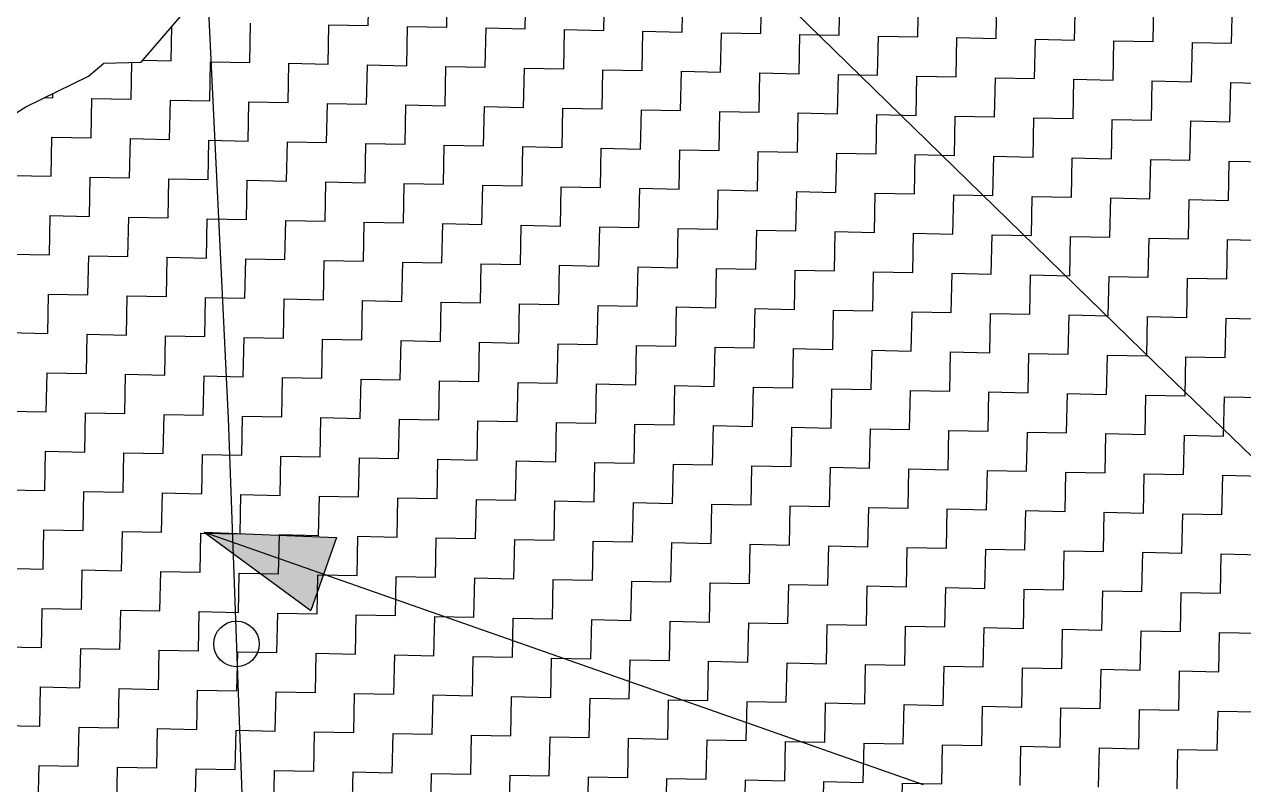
# Model space of a CAD drawing. Header units: metres. Extents: x 276691 to 279396, y 2061581 to 2064323.
# Drawn here: x 278799.7 to 278993.2, y 2063684.5 to 2063805 of the extents above; entities that cross this region are included whole.
import ezdxf

# ---------------------------------------------------------------- set-up
doc = ezdxf.new("R2010")
doc.units = ezdxf.units.M
doc.layers.add('POLY_HATCH', color=12, linetype='Continuous')
doc.layers.add('POLY_PARCEL', color=6, linetype='Continuous')

msp = doc.modelspace()

# ---------------------------------------------------------------- hatches: boundary and pattern name
h = msp.add_hatch(color=256)
h.paths.add_polyline_path([(278847.19, 2063717.86), (278849.22, 2063723.65), (278828.25, 2063724.5)])
h.paths.add_polyline_path([(278828.25, 2063724.5), (278845.16, 2063712.06), (278847.19, 2063717.86)])

# ---------------------------------------------------------------- linework, layer by layer
for points in [[(278828.25, 2063724.5), (278942.38, 2063684.49)], [(278828.25, 2063724.5), (278845.16, 2063712.06)], [(278828.25, 2063724.5), (278849.22, 2063723.65)], [(278849.22, 2063723.65), (278845.16, 2063712.06)]]:
    msp.add_lwpolyline(points)
msp.add_circle((278833.35, 2063706.77), 3.61)
at = {"layer": 'POLY_HATCH', "linetype": 'Continuous'}
for p, q in [((278854.27, 2063804.84), (278854.4, 2063811.07)), ((278866.73, 2063804.59), (278866.86, 2063810.82)), ((278879.2, 2063804.33), (278879.32, 2063810.56)), ((278891.66, 2063804.08), (278891.78, 2063810.31)), ((278904.12, 2063803.82), (278904.24, 2063810.05)), ((278916.58, 2063803.57), (278916.7, 2063809.8)), ((278929.04, 2063803.31), (278929.16, 2063809.54)), ((278941.5, 2063803.06), (278941.62, 2063809.29)), ((278953.96, 2063802.81), (278954.08, 2063809.04)), ((278966.42, 2063802.55), (278966.55, 2063808.78)), ((278978.88, 2063802.3), (278979.01, 2063808.53)), ((278991.34, 2063802.04), (278991.47, 2063808.27)), ((278823, 2063799.25), (278823.11, 2063804.71)), ((278835.46, 2063798.99), (278835.58, 2063805.22)), ((278847.92, 2063798.74), (278848.04, 2063804.97)), ((278848.04, 2063804.97), (278854.27, 2063804.84)), ((278860.38, 2063798.48), (278860.5, 2063804.71)), ((278860.5, 2063804.71), (278866.73, 2063804.59)), ((278872.84, 2063798.23), (278872.97, 2063804.46)), ((278872.97, 2063804.46), (278879.2, 2063804.33)), ((278885.3, 2063797.98), (278885.43, 2063804.21)), ((278885.43, 2063804.21), (278891.66, 2063804.08)), ((278897.76, 2063797.72), (278897.89, 2063803.95)), ((278897.89, 2063803.95), (278904.12, 2063803.82)), ((278910.22, 2063797.47), (278910.35, 2063803.7)), ((278910.35, 2063803.7), (278916.58, 2063803.57)), ((278922.68, 2063797.21), (278922.81, 2063803.44)), ((278922.81, 2063803.44), (278929.04, 2063803.31)), ((278935.14, 2063796.96), (278935.27, 2063803.19)), ((278935.27, 2063803.19), (278941.5, 2063803.06)), ((278947.6, 2063796.7), (278947.73, 2063802.93)), ((278947.73, 2063802.93), (278953.96, 2063802.81)), ((278960.06, 2063796.45), (278960.19, 2063802.68)), ((278960.19, 2063802.68), (278966.42, 2063802.55)), ((278972.52, 2063796.19), (278972.65, 2063802.42)), ((278972.65, 2063802.42), (278978.88, 2063802.3)), ((278984.98, 2063795.94), (278985.11, 2063802.17)), ((278985.11, 2063802.17), (278991.34, 2063802.04)), ((278816.64, 2063793.15), (278816.76, 2063798.99)), ((278818.5, 2063799.34), (278823, 2063799.25)), ((278829.1, 2063792.89), (278829.23, 2063799.12)), ((278829.23, 2063799.12), (278835.46, 2063798.99)), ((278841.56, 2063792.64), (278841.69, 2063798.87)), ((278841.69, 2063798.87), (278847.92, 2063798.74)), ((278854.02, 2063792.38), (278854.15, 2063798.61)), ((278854.15, 2063798.61), (278860.38, 2063798.48)), ((278866.48, 2063792.13), (278866.61, 2063798.36)), ((278866.61, 2063798.36), (278872.84, 2063798.23)), ((278878.94, 2063791.87), (278879.07, 2063798.1)), ((278879.07, 2063798.1), (278885.3, 2063797.98)), ((278891.4, 2063791.62), (278891.53, 2063797.85)), ((278891.53, 2063797.85), (278897.76, 2063797.72)), ((278903.86, 2063791.36), (278903.99, 2063797.59)), ((278903.99, 2063797.59), (278910.22, 2063797.47)), ((278916.32, 2063791.11), (278916.45, 2063797.34)), ((278916.45, 2063797.34), (278922.68, 2063797.21)), ((278928.78, 2063790.85), (278928.91, 2063797.08)), ((278928.91, 2063797.08), (278935.14, 2063796.96)), ((278941.24, 2063790.6), (278941.37, 2063796.83)), ((278941.37, 2063796.83), (278947.6, 2063796.7)), ((278953.7, 2063790.35), (278953.83, 2063796.58)), ((278953.83, 2063796.58), (278960.06, 2063796.45)), ((278966.16, 2063790.09), (278966.29, 2063796.32)), ((278966.29, 2063796.32), (278972.52, 2063796.19)), ((278978.62, 2063789.84), (278978.75, 2063796.07)), ((278978.75, 2063796.07), (278984.98, 2063795.94)), ((278991.08, 2063789.58), (278991.21, 2063795.81)), ((278991.21, 2063795.81), (278997.44, 2063795.68)), ((278802.91, 2063793.43), (278804.18, 2063793.4)), ((278804.18, 2063793.4), (278804.19, 2063794.05)), ((278810.28, 2063787.04), (278810.41, 2063793.27)), ((278810.41, 2063793.27), (278816.64, 2063793.15)), ((278822.74, 2063786.79), (278822.87, 2063793.02)), ((278822.87, 2063793.02), (278829.1, 2063792.89)), ((278835.2, 2063786.53), (278835.33, 2063792.76)), ((278835.33, 2063792.76), (278841.56, 2063792.64)), ((278847.66, 2063786.28), (278847.79, 2063792.51)), ((278847.79, 2063792.51), (278854.02, 2063792.38)), ((278860.12, 2063786.02), (278860.25, 2063792.25)), ((278860.25, 2063792.25), (278866.48, 2063792.13)), ((278872.58, 2063785.77), (278872.71, 2063792)), ((278872.71, 2063792), (278878.94, 2063791.87)), ((278885.04, 2063785.51), (278885.17, 2063791.75)), ((278885.17, 2063791.75), (278891.4, 2063791.62)), ((278897.5, 2063785.26), (278897.63, 2063791.49)), ((278897.63, 2063791.49), (278903.86, 2063791.36)), ((278909.96, 2063785.01), (278910.09, 2063791.24)), ((278910.09, 2063791.24), (278916.32, 2063791.11)), ((278922.42, 2063784.75), (278922.55, 2063790.98)), ((278922.55, 2063790.98), (278928.78, 2063790.85)), ((278934.89, 2063784.5), (278935.01, 2063790.73)), ((278935.01, 2063790.73), (278941.24, 2063790.6)), ((278947.35, 2063784.24), (278947.47, 2063790.47)), ((278947.47, 2063790.47), (278953.7, 2063790.35)), ((278959.81, 2063783.99), (278959.93, 2063790.22)), ((278959.93, 2063790.22), (278966.16, 2063790.09)), ((278972.27, 2063783.73), (278972.39, 2063789.96)), ((278972.39, 2063789.96), (278978.62, 2063789.84)), ((278984.73, 2063783.48), (278984.85, 2063789.71)), ((278984.85, 2063789.71), (278991.08, 2063789.58)), ((278803.92, 2063780.94), (278804.05, 2063787.17)), ((278804.05, 2063787.17), (278810.28, 2063787.04)), ((278816.38, 2063780.68), (278816.51, 2063786.91)), ((278816.51, 2063786.91), (278822.74, 2063786.79)), ((278828.84, 2063780.43), (278828.97, 2063786.66)), ((278828.97, 2063786.66), (278835.2, 2063786.53)), ((278841.3, 2063780.18), (278841.43, 2063786.41)), ((278841.43, 2063786.41), (278847.66, 2063786.28)), ((278853.77, 2063779.92), (278853.89, 2063786.15)), ((278853.89, 2063786.15), (278860.12, 2063786.02)), ((278866.23, 2063779.67), (278866.35, 2063785.9)), ((278866.35, 2063785.9), (278872.58, 2063785.77)), ((278878.69, 2063779.41), (278878.81, 2063785.64)), ((278878.81, 2063785.64), (278885.04, 2063785.51)), ((278891.15, 2063779.16), (278891.27, 2063785.39)), ((278891.27, 2063785.39), (278897.5, 2063785.26)), ((278903.61, 2063778.9), (278903.73, 2063785.13)), ((278903.73, 2063785.13), (278909.96, 2063785.01)), ((278916.07, 2063778.65), (278916.19, 2063784.88)), ((278916.19, 2063784.88), (278922.42, 2063784.75)), ((278928.53, 2063778.39), (278928.66, 2063784.62)), ((278928.66, 2063784.62), (278934.89, 2063784.5)), ((278940.99, 2063778.14), (278941.12, 2063784.37)), ((278941.12, 2063784.37), (278947.35, 2063784.24)), ((278953.45, 2063777.88), (278953.58, 2063784.11)), ((278953.58, 2063784.11), (278959.81, 2063783.99)), ((278965.91, 2063777.63), (278966.04, 2063783.86)), ((278966.04, 2063783.86), (278972.27, 2063783.73)), ((278978.37, 2063777.38), (278978.5, 2063783.61)), ((278978.5, 2063783.61), (278984.73, 2063783.48)), ((278990.83, 2063777.12), (278990.96, 2063783.35)), ((278990.96, 2063783.35), (278997.19, 2063783.22)), ((278797.69, 2063781.07), (278803.92, 2063780.94)), ((278810.03, 2063774.58), (278810.15, 2063780.81)), ((278810.15, 2063780.81), (278816.38, 2063780.68)), ((278822.49, 2063774.33), (278822.61, 2063780.56)), ((278822.61, 2063780.56), (278828.84, 2063780.43)), ((278834.95, 2063774.07), (278835.07, 2063780.3)), ((278835.07, 2063780.3), (278841.3, 2063780.18)), ((278847.41, 2063773.82), (278847.54, 2063780.05)), ((278847.54, 2063780.05), (278853.77, 2063779.92)), ((278859.87, 2063773.56), (278860, 2063779.79)), ((278860, 2063779.79), (278866.23, 2063779.67)), ((278872.33, 2063773.31), (278872.46, 2063779.54)), ((278872.46, 2063779.54), (278878.69, 2063779.41)), ((278884.79, 2063773.05), (278884.92, 2063779.28)), ((278884.92, 2063779.28), (278891.15, 2063779.16)), ((278897.25, 2063772.8), (278897.38, 2063779.03)), ((278897.38, 2063779.03), (278903.61, 2063778.9)), ((278909.71, 2063772.55), (278909.84, 2063778.78)), ((278909.84, 2063778.78), (278916.07, 2063778.65)), ((278922.17, 2063772.29), (278922.3, 2063778.52)), ((278922.3, 2063778.52), (278928.53, 2063778.39)), ((278934.63, 2063772.04), (278934.76, 2063778.27)), ((278934.76, 2063778.27), (278940.99, 2063778.14)), ((278947.09, 2063771.78), (278947.22, 2063778.01)), ((278947.22, 2063778.01), (278953.45, 2063777.88)), ((278959.55, 2063771.53), (278959.68, 2063777.76)), ((278959.68, 2063777.76), (278965.91, 2063777.63)), ((278972.01, 2063771.27), (278972.14, 2063777.5)), ((278972.14, 2063777.5), (278978.37, 2063777.38)), ((278984.47, 2063771.02), (278984.6, 2063777.25)), ((278984.6, 2063777.25), (278990.83, 2063777.12)), ((278803.67, 2063768.48), (278803.8, 2063774.71)), ((278803.8, 2063774.71), (278810.03, 2063774.58)), ((278816.13, 2063768.22), (278816.26, 2063774.45)), ((278816.26, 2063774.45), (278822.49, 2063774.33)), ((278828.59, 2063767.97), (278828.72, 2063774.2)), ((278828.72, 2063774.2), (278834.95, 2063774.07)), ((278841.05, 2063767.72), (278841.18, 2063773.95)), ((278841.18, 2063773.95), (278847.41, 2063773.82)), ((278853.51, 2063767.46), (278853.64, 2063773.69)), ((278853.64, 2063773.69), (278859.87, 2063773.56)), ((278865.97, 2063767.21), (278866.1, 2063773.44)), ((278866.1, 2063773.44), (278872.33, 2063773.31)), ((278878.43, 2063766.95), (278878.56, 2063773.18)), ((278878.56, 2063773.18), (278884.79, 2063773.05)), ((278890.89, 2063766.7), (278891.02, 2063772.93)), ((278891.02, 2063772.93), (278897.25, 2063772.8)), ((278903.35, 2063766.44), (278903.48, 2063772.67)), ((278903.48, 2063772.67), (278909.71, 2063772.55)), ((278915.81, 2063766.19), (278915.94, 2063772.42)), ((278915.94, 2063772.42), (278922.17, 2063772.29)), ((278928.27, 2063765.93), (278928.4, 2063772.16)), ((278928.4, 2063772.16), (278934.63, 2063772.04)), ((278940.73, 2063765.68), (278940.86, 2063771.91)), ((278940.86, 2063771.91), (278947.09, 2063771.78)), ((278953.19, 2063765.42), (278953.32, 2063771.65)), ((278953.32, 2063771.65), (278959.55, 2063771.53)), ((278965.65, 2063765.17), (278965.78, 2063771.4)), ((278965.78, 2063771.4), (278972.01, 2063771.27)), ((278978.11, 2063764.92), (278978.24, 2063771.15)), ((278978.24, 2063771.15), (278984.47, 2063771.02)), ((278990.58, 2063764.66), (278990.7, 2063770.89)), ((278990.7, 2063770.89), (278996.93, 2063770.76)), ((278797.44, 2063768.61), (278803.67, 2063768.48)), ((278809.77, 2063762.12), (278809.9, 2063768.35)), ((278809.9, 2063768.35), (278816.13, 2063768.22)), ((278822.23, 2063761.87), (278822.36, 2063768.1)), ((278822.36, 2063768.1), (278828.59, 2063767.97)), ((278834.69, 2063761.61), (278834.82, 2063767.84)), ((278834.82, 2063767.84), (278841.05, 2063767.72)), ((278847.15, 2063761.36), (278847.28, 2063767.59)), ((278847.28, 2063767.59), (278853.51, 2063767.46)), ((278859.61, 2063761.1), (278859.74, 2063767.33)), ((278859.74, 2063767.33), (278865.97, 2063767.21)), ((278872.07, 2063760.85), (278872.2, 2063767.08)), ((278872.2, 2063767.08), (278878.43, 2063766.95)), ((278884.53, 2063760.59), (278884.66, 2063766.82)), ((278884.66, 2063766.82), (278890.89, 2063766.7)), ((278896.99, 2063760.34), (278897.12, 2063766.57)), ((278897.12, 2063766.57), (278903.35, 2063766.44)), ((278909.46, 2063760.09), (278909.58, 2063766.32)), ((278909.58, 2063766.32), (278915.81, 2063766.19)), ((278921.92, 2063759.83), (278922.04, 2063766.06)), ((278922.04, 2063766.06), (278928.27, 2063765.93)), ((278934.38, 2063759.58), (278934.5, 2063765.81)), ((278934.5, 2063765.81), (278940.73, 2063765.68)), ((278946.84, 2063759.32), (278946.96, 2063765.55)), ((278946.96, 2063765.55), (278953.19, 2063765.42)), ((278959.3, 2063759.07), (278959.42, 2063765.3)), ((278959.42, 2063765.3), (278965.65, 2063765.17)), ((278971.76, 2063758.81), (278971.88, 2063765.04)), ((278971.88, 2063765.04), (278978.11, 2063764.92)), ((278984.22, 2063758.56), (278984.35, 2063764.79)), ((278984.35, 2063764.79), (278990.58, 2063764.66)), ((278803.41, 2063756.02), (278803.54, 2063762.25)), ((278803.54, 2063762.25), (278809.77, 2063762.12)), ((278815.88, 2063755.76), (278816, 2063761.99)), ((278816, 2063761.99), (278822.23, 2063761.87)), ((278828.34, 2063755.51), (278828.46, 2063761.74)), ((278828.46, 2063761.74), (278834.69, 2063761.61)), ((278840.8, 2063755.25), (278840.92, 2063761.49)), ((278840.92, 2063761.49), (278847.15, 2063761.36)), ((278853.26, 2063755), (278853.38, 2063761.23)), ((278853.38, 2063761.23), (278859.61, 2063761.1)), ((278865.72, 2063754.75), (278865.84, 2063760.98)), ((278865.84, 2063760.98), (278872.07, 2063760.85)), ((278878.18, 2063754.49), (278878.3, 2063760.72)), ((278878.3, 2063760.72), (278884.53, 2063760.59)), ((278890.64, 2063754.24), (278890.76, 2063760.47)), ((278890.76, 2063760.47), (278896.99, 2063760.34)), ((278903.1, 2063753.98), (278903.23, 2063760.21)), ((278903.23, 2063760.21), (278909.46, 2063760.09)), ((278915.56, 2063753.73), (278915.69, 2063759.96)), ((278915.69, 2063759.96), (278921.92, 2063759.83)), ((278928.02, 2063753.47), (278928.15, 2063759.7)), ((278928.15, 2063759.7), (278934.38, 2063759.58)), ((278940.48, 2063753.22), (278940.61, 2063759.45)), ((278940.61, 2063759.45), (278946.84, 2063759.32)), ((278952.94, 2063752.96), (278953.07, 2063759.19)), ((278953.07, 2063759.19), (278959.3, 2063759.07)), ((278965.4, 2063752.71), (278965.53, 2063758.94)), ((278965.53, 2063758.94), (278971.76, 2063758.81)), ((278977.86, 2063752.45), (278977.99, 2063758.69)), ((278977.99, 2063758.69), (278984.22, 2063758.56)), ((278990.32, 2063752.2), (278990.45, 2063758.43)), ((278990.45, 2063758.43), (278996.68, 2063758.3)), ((278797.18, 2063756.15), (278803.41, 2063756.02)), ((278809.52, 2063749.66), (278809.64, 2063755.89)), ((278809.64, 2063755.89), (278815.88, 2063755.76)), ((278821.98, 2063749.41), (278822.11, 2063755.64)), ((278822.11, 2063755.64), (278828.34, 2063755.51)), ((278834.44, 2063749.15), (278834.57, 2063755.38)), ((278834.57, 2063755.38), (278840.8, 2063755.25)), ((278846.9, 2063748.9), (278847.03, 2063755.13)), ((278847.03, 2063755.13), (278853.26, 2063755)), ((278859.36, 2063748.64), (278859.49, 2063754.87)), ((278859.49, 2063754.87), (278865.72, 2063754.75)), ((278871.82, 2063748.39), (278871.95, 2063754.62)), ((278871.95, 2063754.62), (278878.18, 2063754.49)), ((278884.28, 2063748.13), (278884.41, 2063754.36)), ((278884.41, 2063754.36), (278890.64, 2063754.24)), ((278896.74, 2063747.88), (278896.87, 2063754.11)), ((278896.87, 2063754.11), (278903.1, 2063753.98)), ((278909.2, 2063747.62), (278909.33, 2063753.85)), ((278909.33, 2063753.85), (278915.56, 2063753.73)), ((278921.66, 2063747.37), (278921.79, 2063753.6)), ((278921.79, 2063753.6), (278928.02, 2063753.47)), ((278934.12, 2063747.12), (278934.25, 2063753.35)), ((278934.25, 2063753.35), (278940.48, 2063753.22)), ((278946.58, 2063746.86), (278946.71, 2063753.09)), ((278946.71, 2063753.09), (278952.94, 2063752.96)), ((278959.04, 2063746.61), (278959.17, 2063752.84)), ((278959.17, 2063752.84), (278965.4, 2063752.71)), ((278971.5, 2063746.35), (278971.63, 2063752.58)), ((278971.63, 2063752.58), (278977.86, 2063752.45)), ((278983.96, 2063746.1), (278984.09, 2063752.33)), ((278984.09, 2063752.33), (278990.32, 2063752.2)), ((278803.16, 2063743.56), (278803.29, 2063749.79)), ((278803.29, 2063749.79), (278809.52, 2063749.66)), ((278815.62, 2063743.3), (278815.75, 2063749.53)), ((278815.75, 2063749.53), (278821.98, 2063749.41)), ((278828.08, 2063743.05), (278828.21, 2063749.28)), ((278828.21, 2063749.28), (278834.44, 2063749.15)), ((278840.54, 2063742.79), (278840.67, 2063749.02)), ((278840.67, 2063749.02), (278846.9, 2063748.9)), ((278853, 2063742.54), (278853.13, 2063748.77)), ((278853.13, 2063748.77), (278859.36, 2063748.64)), ((278865.46, 2063742.29), (278865.59, 2063748.52)), ((278865.59, 2063748.52), (278871.82, 2063748.39)), ((278877.92, 2063742.03), (278878.05, 2063748.26)), ((278878.05, 2063748.26), (278884.28, 2063748.13)), ((278890.38, 2063741.78), (278890.51, 2063748.01)), ((278890.51, 2063748.01), (278896.74, 2063747.88)), ((278902.84, 2063741.52), (278902.97, 2063747.75)), ((278902.97, 2063747.75), (278909.2, 2063747.62)), ((278915.3, 2063741.27), (278915.43, 2063747.5)), ((278915.43, 2063747.5), (278921.66, 2063747.37)), ((278927.76, 2063741.01), (278927.89, 2063747.24)), ((278927.89, 2063747.24), (278934.12, 2063747.12)), ((278940.22, 2063740.76), (278940.35, 2063746.99)), ((278940.35, 2063746.99), (278946.58, 2063746.86)), ((278952.68, 2063740.5), (278952.81, 2063746.73)), ((278952.81, 2063746.73), (278959.04, 2063746.61)), ((278965.15, 2063740.25), (278965.27, 2063746.48)), ((278965.27, 2063746.48), (278971.5, 2063746.35)), ((278977.61, 2063739.99), (278977.73, 2063746.22)), ((278977.73, 2063746.22), (278983.96, 2063746.1)), ((278990.07, 2063739.74), (278990.19, 2063745.97)), ((278990.19, 2063745.97), (278996.42, 2063745.84)), ((278796.93, 2063743.69), (278803.16, 2063743.56)), ((278809.26, 2063737.2), (278809.39, 2063743.43)), ((278809.39, 2063743.43), (278815.62, 2063743.3)), ((278821.72, 2063736.95), (278821.85, 2063743.18)), ((278821.85, 2063743.18), (278828.08, 2063743.05)), ((278834.18, 2063736.69), (278834.31, 2063742.92)), ((278834.31, 2063742.92), (278840.54, 2063742.79)), ((278846.64, 2063736.44), (278846.77, 2063742.67)), ((278846.77, 2063742.67), (278853, 2063742.54)), ((278859.1, 2063736.18), (278859.23, 2063742.41)), ((278859.23, 2063742.41), (278865.46, 2063742.29)), ((278871.57, 2063735.93), (278871.69, 2063742.16)), ((278871.69, 2063742.16), (278877.92, 2063742.03)), ((278884.03, 2063735.67), (278884.15, 2063741.9)), ((278884.15, 2063741.9), (278890.38, 2063741.78)), ((278896.49, 2063735.42), (278896.61, 2063741.65)), ((278896.61, 2063741.65), (278902.84, 2063741.52)), ((278908.95, 2063735.16), (278909.07, 2063741.39)), ((278909.07, 2063741.39), (278915.3, 2063741.27)), ((278921.41, 2063734.91), (278921.53, 2063741.14)), ((278921.53, 2063741.14), (278927.76, 2063741.01)), ((278933.87, 2063734.66), (278933.99, 2063740.89)), ((278933.99, 2063740.89), (278940.22, 2063740.76)), ((278946.33, 2063734.4), (278946.45, 2063740.63)), ((278946.45, 2063740.63), (278952.68, 2063740.5)), ((278958.79, 2063734.15), (278958.92, 2063740.38)), ((278958.92, 2063740.38), (278965.15, 2063740.25)), ((278971.25, 2063733.89), (278971.38, 2063740.12)), ((278971.38, 2063740.12), (278977.61, 2063739.99)), ((278983.71, 2063733.64), (278983.84, 2063739.87)), ((278983.84, 2063739.87), (278990.07, 2063739.74)), ((278802.91, 2063731.1), (278803.03, 2063737.33)), ((278803.03, 2063737.33), (278809.26, 2063737.2)), ((278815.37, 2063730.84), (278815.49, 2063737.07)), ((278815.49, 2063737.07), (278821.72, 2063736.95)), ((278827.83, 2063730.59), (278827.95, 2063736.82)), ((278827.95, 2063736.82), (278834.18, 2063736.69)), ((278840.29, 2063730.33), (278840.41, 2063736.56)), ((278840.41, 2063736.56), (278846.64, 2063736.44)), ((278852.75, 2063730.08), (278852.87, 2063736.31)), ((278852.87, 2063736.31), (278859.1, 2063736.18)), ((278865.21, 2063729.82), (278865.33, 2063736.06)), ((278865.33, 2063736.06), (278871.57, 2063735.93)), ((278877.67, 2063729.57), (278877.8, 2063735.8)), ((278877.8, 2063735.8), (278884.03, 2063735.67)), ((278890.13, 2063729.32), (278890.26, 2063735.55)), ((278890.26, 2063735.55), (278896.49, 2063735.42)), ((278902.59, 2063729.06), (278902.72, 2063735.29)), ((278902.72, 2063735.29), (278908.95, 2063735.16)), ((278915.05, 2063728.81), (278915.18, 2063735.04)), ((278915.18, 2063735.04), (278921.41, 2063734.91)), ((278927.51, 2063728.55), (278927.64, 2063734.78)), ((278927.64, 2063734.78), (278933.87, 2063734.66)), ((278939.97, 2063728.3), (278940.1, 2063734.53)), ((278940.1, 2063734.53), (278946.33, 2063734.4)), ((278952.43, 2063728.04), (278952.56, 2063734.27)), ((278952.56, 2063734.27), (278958.79, 2063734.15)), ((278964.89, 2063727.79), (278965.02, 2063734.02)), ((278965.02, 2063734.02), (278971.25, 2063733.89)), ((278977.35, 2063727.53), (278977.48, 2063733.76)), ((278977.48, 2063733.76), (278983.71, 2063733.64)), ((278989.81, 2063727.28), (278989.94, 2063733.51)), ((278989.94, 2063733.51), (278996.17, 2063733.38)), ((278796.68, 2063731.22), (278802.91, 2063731.1)), ((278809.01, 2063724.74), (278809.14, 2063730.97)), ((278809.14, 2063730.97), (278815.37, 2063730.84)), ((278821.47, 2063724.49), (278821.6, 2063730.72)), ((278821.6, 2063730.72), (278827.83, 2063730.59)), ((278833.93, 2063724.23), (278834.06, 2063730.46)), ((278834.06, 2063730.46), (278840.29, 2063730.33)), ((278846.39, 2063723.98), (278846.52, 2063730.21)), ((278846.52, 2063730.21), (278852.75, 2063730.08)), ((278858.85, 2063723.72), (278858.98, 2063729.95)), ((278858.98, 2063729.95), (278865.21, 2063729.82)), ((278871.31, 2063723.47), (278871.44, 2063729.7)), ((278871.44, 2063729.7), (278877.67, 2063729.57)), ((278883.77, 2063723.21), (278883.9, 2063729.44)), ((278883.9, 2063729.44), (278890.13, 2063729.32)), ((278896.23, 2063722.96), (278896.36, 2063729.19)), ((278896.36, 2063729.19), (278902.59, 2063729.06)), ((278908.69, 2063722.7), (278908.82, 2063728.93)), ((278908.82, 2063728.93), (278915.05, 2063728.81)), ((278921.15, 2063722.45), (278921.28, 2063728.68)), ((278921.28, 2063728.68), (278927.51, 2063728.55)), ((278933.61, 2063722.19), (278933.74, 2063728.42)), ((278933.74, 2063728.42), (278939.97, 2063728.3)), ((278946.07, 2063721.94), (278946.2, 2063728.17)), ((278946.2, 2063728.17), (278952.43, 2063728.04)), ((278958.53, 2063721.69), (278958.66, 2063727.92)), ((278958.66, 2063727.92), (278964.89, 2063727.79)), ((278970.99, 2063721.43), (278971.12, 2063727.66)), ((278971.12, 2063727.66), (278977.35, 2063727.53)), ((278983.45, 2063721.18), (278983.58, 2063727.41)), ((278983.58, 2063727.41), (278989.81, 2063727.28)), ((278802.65, 2063718.64), (278802.78, 2063724.87)), ((278802.78, 2063724.87), (278809.01, 2063724.74)), ((278815.11, 2063718.38), (278815.24, 2063724.61)), ((278815.24, 2063724.61), (278821.47, 2063724.49)), ((278827.57, 2063718.13), (278827.7, 2063724.36)), ((278827.7, 2063724.36), (278833.93, 2063724.23)), ((278840.03, 2063717.87), (278840.16, 2063724.1)), ((278840.16, 2063724.1), (278846.39, 2063723.98)), ((278852.49, 2063717.62), (278852.62, 2063723.85)), ((278852.62, 2063723.85), (278858.85, 2063723.72)), ((278864.95, 2063717.36), (278865.08, 2063723.59)), ((278865.08, 2063723.59), (278871.31, 2063723.47)), ((278877.41, 2063717.11), (278877.54, 2063723.34)), ((278877.54, 2063723.34), (278883.77, 2063723.21)), ((278889.87, 2063716.86), (278890, 2063723.09)), ((278890, 2063723.09), (278896.23, 2063722.96)), ((278902.33, 2063716.6), (278902.46, 2063722.83)), ((278902.46, 2063722.83), (278908.69, 2063722.7)), ((278914.79, 2063716.35), (278914.92, 2063722.58)), ((278914.92, 2063722.58), (278921.15, 2063722.45)), ((278927.26, 2063716.09), (278927.38, 2063722.32)), ((278927.38, 2063722.32), (278933.61, 2063722.19)), ((278939.72, 2063715.84), (278939.84, 2063722.07)), ((278939.84, 2063722.07), (278946.07, 2063721.94)), ((278952.18, 2063715.58), (278952.3, 2063721.81)), ((278952.3, 2063721.81), (278958.53, 2063721.69)), ((278964.64, 2063715.33), (278964.76, 2063721.56)), ((278964.76, 2063721.56), (278970.99, 2063721.43)), ((278977.1, 2063715.07), (278977.22, 2063721.3)), ((278977.22, 2063721.3), (278983.45, 2063721.18)), ((278989.56, 2063714.82), (278989.68, 2063721.05)), ((278989.68, 2063721.05), (278995.91, 2063720.92)), ((278796.42, 2063718.76), (278802.65, 2063718.64)), ((278808.75, 2063712.28), (278808.88, 2063718.51)), ((278808.88, 2063718.51), (278815.11, 2063718.38)), ((278821.21, 2063712.03), (278821.34, 2063718.26)), ((278821.34, 2063718.26), (278827.57, 2063718.13)), ((278833.67, 2063711.77), (278833.8, 2063718)), ((278833.8, 2063718), (278840.03, 2063717.87)), ((278846.14, 2063711.52), (278846.26, 2063717.75)), ((278846.26, 2063717.75), (278852.49, 2063717.62)), ((278858.6, 2063711.26), (278858.72, 2063717.49)), ((278858.72, 2063717.49), (278864.95, 2063717.36)), ((278871.06, 2063711.01), (278871.18, 2063717.24)), ((278871.18, 2063717.24), (278877.41, 2063717.11)), ((278883.52, 2063710.75), (278883.64, 2063716.98)), ((278883.64, 2063716.98), (278889.87, 2063716.86)), ((278895.98, 2063710.5), (278896.1, 2063716.73)), ((278896.1, 2063716.73), (278902.33, 2063716.6)), ((278908.44, 2063710.24), (278908.56, 2063716.47)), ((278908.56, 2063716.47), (278914.79, 2063716.35)), ((278920.9, 2063709.99), (278921.02, 2063716.22)), ((278921.02, 2063716.22), (278927.26, 2063716.09)), ((278933.36, 2063709.73), (278933.49, 2063715.96)), ((278933.49, 2063715.96), (278939.72, 2063715.84)), ((278945.82, 2063709.48), (278945.95, 2063715.71)), ((278945.95, 2063715.71), (278952.18, 2063715.58)), ((278958.28, 2063709.23), (278958.41, 2063715.46)), ((278958.41, 2063715.46), (278964.64, 2063715.33)), ((278970.74, 2063708.97), (278970.87, 2063715.2)), ((278970.87, 2063715.2), (278977.1, 2063715.07)), ((278983.2, 2063708.72), (278983.33, 2063714.95)), ((278983.33, 2063714.95), (278989.56, 2063714.82)), ((278802.4, 2063706.18), (278802.52, 2063712.41)), ((278802.52, 2063712.41), (278808.75, 2063712.28)), ((278814.86, 2063705.92), (278814.98, 2063712.15)), ((278814.98, 2063712.15), (278821.21, 2063712.03)), ((278827.32, 2063705.67), (278827.44, 2063711.9)), ((278827.44, 2063711.9), (278833.67, 2063711.77)), ((278839.78, 2063705.41), (278839.9, 2063711.64)), ((278839.9, 2063711.64), (278846.14, 2063711.52)), ((278852.24, 2063705.16), (278852.37, 2063711.39)), ((278852.37, 2063711.39), (278858.6, 2063711.26)), ((278864.7, 2063704.9), (278864.83, 2063711.13)), ((278864.83, 2063711.13), (278871.06, 2063711.01)), ((278877.16, 2063704.65), (278877.29, 2063710.88)), ((278877.29, 2063710.88), (278883.52, 2063710.75)), ((278889.62, 2063704.4), (278889.75, 2063710.63)), ((278889.75, 2063710.63), (278895.98, 2063710.5)), ((278902.08, 2063704.14), (278902.21, 2063710.37)), ((278902.21, 2063710.37), (278908.44, 2063710.24)), ((278914.54, 2063703.89), (278914.67, 2063710.12)), ((278914.67, 2063710.12), (278920.9, 2063709.99)), ((278927, 2063703.63), (278927.13, 2063709.86)), ((278927.13, 2063709.86), (278933.36, 2063709.73)), ((278939.46, 2063703.38), (278939.59, 2063709.61)), ((278939.59, 2063709.61), (278945.82, 2063709.48)), ((278951.92, 2063703.12), (278952.05, 2063709.35)), ((278952.05, 2063709.35), (278958.28, 2063709.23)), ((278964.38, 2063702.87), (278964.51, 2063709.1)), ((278964.51, 2063709.1), (278970.74, 2063708.97)), ((278976.84, 2063702.61), (278976.97, 2063708.84)), ((278976.97, 2063708.84), (278983.2, 2063708.72)), ((278989.3, 2063702.36), (278989.43, 2063708.59)), ((278989.43, 2063708.59), (278995.66, 2063708.46)), ((278796.17, 2063706.3), (278802.4, 2063706.18)), ((278808.5, 2063699.82), (278808.63, 2063706.05)), ((278808.63, 2063706.05), (278814.86, 2063705.92)), ((278820.96, 2063699.56), (278821.09, 2063705.8)), ((278821.09, 2063705.8), (278827.32, 2063705.67)), ((278833.42, 2063699.31), (278833.55, 2063705.54)), ((278833.55, 2063705.54), (278839.78, 2063705.41)), ((278845.88, 2063699.06), (278846.01, 2063705.29)), ((278846.01, 2063705.29), (278852.24, 2063705.16)), ((278858.34, 2063698.8), (278858.47, 2063705.03)), ((278858.47, 2063705.03), (278864.7, 2063704.9)), ((278870.8, 2063698.55), (278870.93, 2063704.78)), ((278870.93, 2063704.78), (278877.16, 2063704.65)), ((278883.26, 2063698.29), (278883.39, 2063704.52)), ((278883.39, 2063704.52), (278889.62, 2063704.4)), ((278895.72, 2063698.04), (278895.85, 2063704.27)), ((278895.85, 2063704.27), (278902.08, 2063704.14)), ((278908.18, 2063697.78), (278908.31, 2063704.01)), ((278908.31, 2063704.01), (278914.54, 2063703.89)), ((278920.64, 2063697.53), (278920.77, 2063703.76)), ((278920.77, 2063703.76), (278927, 2063703.63)), ((278933.1, 2063697.27), (278933.23, 2063703.5)), ((278933.23, 2063703.5), (278939.46, 2063703.38)), ((278945.56, 2063697.02), (278945.69, 2063703.25)), ((278945.69, 2063703.25), (278951.92, 2063703.12)), ((278958.02, 2063696.76), (278958.15, 2063703)), ((278958.15, 2063703), (278964.38, 2063702.87)), ((278970.48, 2063696.51), (278970.61, 2063702.74)), ((278970.61, 2063702.74), (278976.84, 2063702.61)), ((278982.95, 2063696.26), (278983.07, 2063702.49)), ((278983.07, 2063702.49), (278989.3, 2063702.36)), ((278802.14, 2063693.72), (278802.27, 2063699.95)), ((278802.27, 2063699.95), (278808.5, 2063699.82)), ((278814.6, 2063693.46), (278814.73, 2063699.69)), ((278814.73, 2063699.69), (278820.96, 2063699.56)), ((278827.06, 2063693.21), (278827.19, 2063699.44)), ((278827.19, 2063699.44), (278833.42, 2063699.31)), ((278839.52, 2063692.95), (278839.65, 2063699.18)), ((278839.65, 2063699.18), (278845.88, 2063699.06)), ((278851.98, 2063692.7), (278852.11, 2063698.93)), ((278852.11, 2063698.93), (278858.34, 2063698.8)), ((278864.44, 2063692.44), (278864.57, 2063698.67)), ((278864.57, 2063698.67), (278870.8, 2063698.55)), ((278876.9, 2063692.19), (278877.03, 2063698.42)), ((278877.03, 2063698.42), (278883.26, 2063698.29)), ((278889.36, 2063691.93), (278889.49, 2063698.16)), ((278889.49, 2063698.16), (278895.72, 2063698.04)), ((278901.83, 2063691.68), (278901.95, 2063697.91)), ((278901.95, 2063697.91), (278908.18, 2063697.78)), ((278914.29, 2063691.43), (278914.41, 2063697.66)), ((278914.41, 2063697.66), (278920.64, 2063697.53)), ((278926.75, 2063691.17), (278926.87, 2063697.4)), ((278926.87, 2063697.4), (278933.1, 2063697.27)), ((278939.21, 2063690.92), (278939.33, 2063697.15)), ((278939.33, 2063697.15), (278945.56, 2063697.02)), ((278951.67, 2063690.66), (278951.79, 2063696.89)), ((278951.79, 2063696.89), (278958.02, 2063696.76)), ((278964.13, 2063690.41), (278964.25, 2063696.64)), ((278964.25, 2063696.64), (278970.48, 2063696.51)), ((278976.59, 2063690.15), (278976.71, 2063696.38)), ((278976.71, 2063696.38), (278982.95, 2063696.26)), ((278989.05, 2063689.9), (278989.18, 2063696.13)), ((278989.18, 2063696.13), (278995.41, 2063696)), ((278795.91, 2063693.84), (278802.14, 2063693.72)), ((278808.24, 2063687.36), (278808.37, 2063693.59)), ((278808.37, 2063693.59), (278814.6, 2063693.46)), ((278820.71, 2063687.1), (278820.83, 2063693.33)), ((278820.83, 2063693.33), (278827.06, 2063693.21)), ((278833.17, 2063686.85), (278833.29, 2063693.08)), ((278833.29, 2063693.08), (278839.52, 2063692.95)), ((278845.63, 2063686.6), (278845.75, 2063692.83)), ((278845.75, 2063692.83), (278851.98, 2063692.7)), ((278858.09, 2063686.34), (278858.21, 2063692.57)), ((278858.21, 2063692.57), (278864.44, 2063692.44)), ((278870.55, 2063686.09), (278870.67, 2063692.32)), ((278870.67, 2063692.32), (278876.9, 2063692.19)), ((278883.01, 2063685.83), (278883.13, 2063692.06)), ((278883.13, 2063692.06), (278889.36, 2063691.93)), ((278895.47, 2063685.58), (278895.59, 2063691.81)), ((278895.59, 2063691.81), (278901.83, 2063691.68)), ((278907.93, 2063685.32), (278908.06, 2063691.55)), ((278908.06, 2063691.55), (278914.29, 2063691.43)), ((278920.39, 2063685.07), (278920.52, 2063691.3)), ((278920.52, 2063691.3), (278926.75, 2063691.17)), ((278932.85, 2063684.81), (278932.98, 2063691.04)), ((278932.98, 2063691.04), (278939.21, 2063690.92)), ((278945.31, 2063684.56), (278945.44, 2063690.79)), ((278945.44, 2063690.79), (278951.67, 2063690.66)), ((278957.77, 2063684.3), (278957.9, 2063690.53)), ((278957.9, 2063690.53), (278964.13, 2063690.41)), ((278970.23, 2063684.05), (278970.36, 2063690.28)), ((278970.36, 2063690.28), (278976.59, 2063690.15)), ((278982.69, 2063683.8), (278982.82, 2063690.03)), ((278982.82, 2063690.03), (278989.05, 2063689.9)), ((278801.89, 2063681.26), (278802.01, 2063687.49)), ((278802.01, 2063687.49), (278808.24, 2063687.36)), ((278814.35, 2063681), (278814.48, 2063687.23)), ((278814.48, 2063687.23), (278820.71, 2063687.1)), ((278826.81, 2063680.75), (278826.94, 2063686.98)), ((278826.94, 2063686.98), (278833.17, 2063686.85)), ((278839.27, 2063680.49), (278839.4, 2063686.72)), ((278839.4, 2063686.72), (278845.63, 2063686.6)), ((278851.73, 2063680.24), (278851.86, 2063686.47)), ((278851.86, 2063686.47), (278858.09, 2063686.34)), ((278864.19, 2063679.98), (278864.32, 2063686.21)), ((278864.32, 2063686.21), (278870.55, 2063686.09)), ((278876.65, 2063679.73), (278876.78, 2063685.96)), ((278876.78, 2063685.96), (278883.01, 2063685.83)), ((278889.11, 2063679.47), (278889.24, 2063685.7)), ((278889.24, 2063685.7), (278895.47, 2063685.58)), ((278901.57, 2063679.22), (278901.7, 2063685.45)), ((278901.7, 2063685.45), (278907.93, 2063685.32)), ((278914.03, 2063678.97), (278914.16, 2063685.2)), ((278914.16, 2063685.2), (278920.39, 2063685.07)), ((278926.49, 2063678.71), (278926.62, 2063684.94)), ((278926.62, 2063684.94), (278932.85, 2063684.81)), ((278938.95, 2063678.46), (278939.08, 2063684.69)), ((278939.08, 2063684.69), (278945.31, 2063684.56))]:
    msp.add_line(p, q, dxfattribs=at)
at = {"layer": 'POLY_HATCH'}
for p, q in [((278818.23, 2063799.04), (278826.77, 2063808.97)), ((278809.86, 2063796.83), (278812.28, 2063798.86)), ((278812.28, 2063798.86), (278818.23, 2063799.04)), ((278799.94, 2063791.97), (278809.86, 2063796.83)), ((278789.69, 2063785.64), (278799.94, 2063791.97))]:
    msp.add_line(p, q, dxfattribs=at)
at = {"layer": 'POLY_PARCEL'}
for p, q in [((278825.29, 2063881.53), (278832.04, 2063742.51)), ((278979.26, 2063751.27), (278868.12, 2063859.54)), ((279092.44, 2063641.91), (278979.26, 2063751.27)), ((278832.04, 2063742.51), (278837.59, 2063591.37))]:
    msp.add_line(p, q, dxfattribs=at)

doc.saveas('drawing.dxf')
